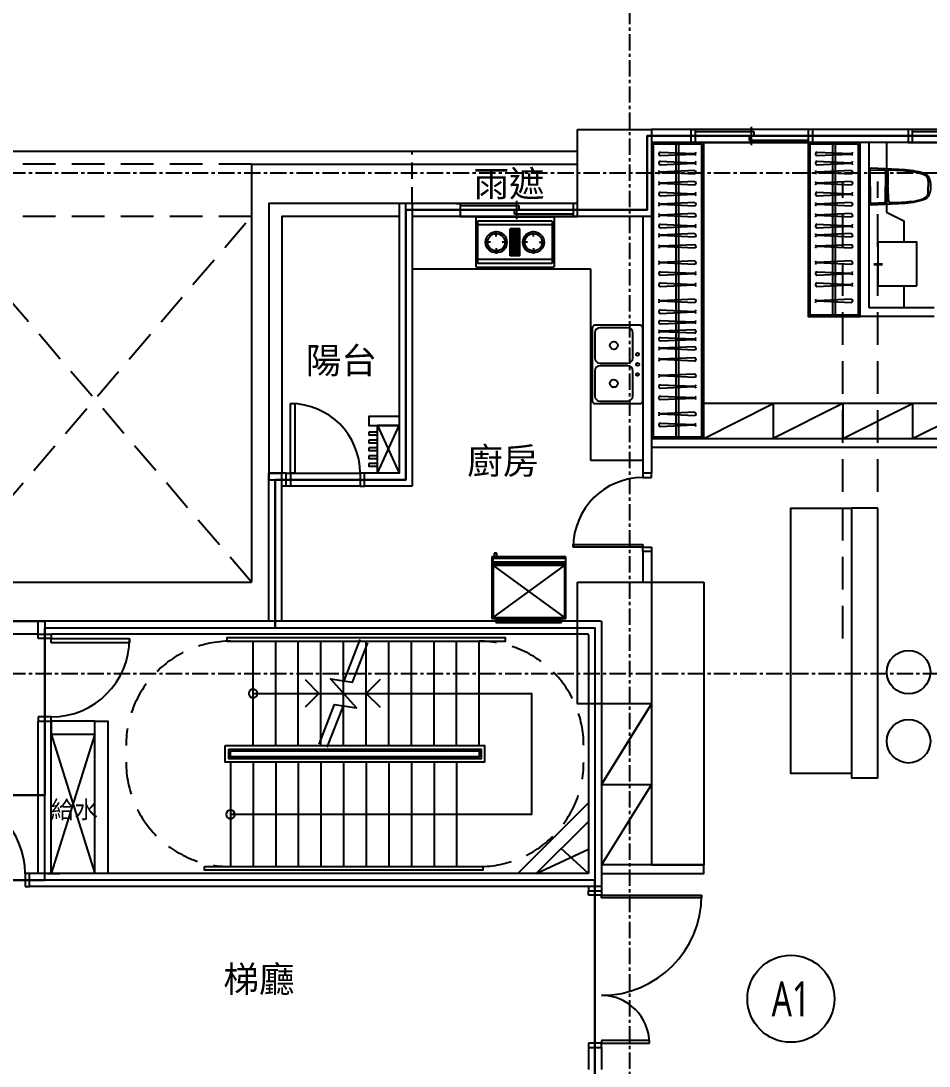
# Model space of a CAD drawing. Header units: millimetres. Extents: x -3377 to 119122, y -22007 to 15479.
# Drawn here: x 65377 to 66421, y 9618 to 10819 of the extents above; entities that cross this region are included whole.
import ezdxf
from ezdxf.enums import TextEntityAlignment as Align

# ---------------------------------------------------------------- set-up
doc = ezdxf.new("R2010")
doc.units = ezdxf.units.MM
doc.header["$LTSCALE"] = 150
doc.header["$MEASUREMENT"] = 0
for name, pattern in [('CENTER', [2, 1.25, -0.25, 0.25, -0.25]), ('HIDDEN', [0.375, 0.25, -0.125]), ('HIDDEN2', [0.1875, 0.125, -0.0625])]:
    doc.linetypes.add(name, pattern=pattern)
doc.layers.get('0').update_dxf_attribs({"plot": 0})
for name, color, linetype, plot in [('AREA', 3, 'Continuous', False), ('FUNITURE', 9, 'Continuous', False), ('S-ARCH', 252, 'Continuous', False)]:
    doc.layers.add(name, color=color, linetype=linetype, plot=plot)
for name, color, linetype in [('area2', 6, 'Continuous'), ('ASSLN', 8, 'Continuous'), ('COL', 1, 'Continuous'), ('FIN', 5, 'Continuous'), ('GRID', 5, 'CENTER'), ('OPEN', 4, 'Continuous'), ('OTHER', 4, 'Continuous'), ('S-RCBMB', 3, 'HIDDEN'), ('STAIR', 4, 'Continuous'), ('SYM', 3, 'Continuous'), ('TEXT', 2, 'Continuous'), ('TOIL', 6, 'Continuous'), ('WALL', 2, 'Continuous'), ('WALL2', 3, 'Continuous'), ('WALL3', 4, 'Continuous')]:
    doc.layers.add(name, color=color, linetype=linetype)
doc.styles.add('C1', font='', dxfattribs={"bigfont": 'japanese.shx'})
doc.styles.add('HH', font='')
doc.styles.get('C1').set_extended_font_data('微軟正黑體')
doc.styles.get('HH').set_extended_font_data('Microsoft JhengHei')

# ---------------------------------------------------------------- blocks, each defined once
blk = doc.blocks.new('A$C1FBE2881')
at = {"color": 252}
for p, q in [((670.5, 280, 0), (1405.5, 280, 0)), ((1030.5, 265, 0), (1405.5, 265, 0)), ((1030.5, 265, 0), (1030.5, -215, 0)), ((670.5, -215, 0), (1030.5, -215, 0)), ((800.5, -390, 0), (850.5, -550, 0)), ((850.5, -390, 0), (800.5, -550, 0)), ((1358, -550, 0), (1418, -522.1, 0)), ((1418, -550, 0), (1386.7, -521.3, 0))]:
    blk.add_line(p, q, dxfattribs=at)
at = {"color": 252, "linetype": 'HIDDEN2'}
blk.add_line((1215.5, 220, 1.1), (1215.5, 280, -0.4), dxfattribs=at)
at = {"color": 252, "linetype": 'HIDDEN'}
for p, q in [((1030.5, 265, 0), (670.5, 265, 0)), ((1030.5, 205, 0), (670.5, 205, 0)), ((1030.5, -215, 0), (670.5, 205, 0)), ((670.5, -215, 0), (1030.5, 205, 0)), ((670.5, -460, 0), (785.5, -460, 0))]:
    blk.add_line(p, q, dxfattribs=at)
at = {"color": 252, "elevation": 0}
blk.add_lwpolyline([(1175.5, -90), (1175.5, -35), (1200.5, -35), (1200.5, -90), (1175.5, -90), (1200.5, -35), (1175.5, -35), (1200.5, -90)], dxfattribs=at)
at = {"color": 252, "linetype": 'HIDDEN'}
for centre, start, end in [((1006.5, -403, 0), 90, 180), ((1292.5, -403, 0.5), 0, 90), ((1006.5, -422, 0.5), 180, 270), ((1292.5, -422, 1.1), 270, 0)]:
    blk.add_arc(centre, 120, start, end, dxfattribs=at)
at = {"layer": 'AREA', "color": 252, "elevation": 0}
blk.add_lwpolyline([(-212, -1047.5), (-212, 297.5), (328, 297.5), (328, 212.5), (663, 212.5), (663, -27.5), (663, -27.5), (663, -267.5), (663, -267.5), (663, -460), (663, -460), (793, -460), (793, -267.5), (1058, -267.5), (1058, -97.5), (1208, -97.5), (1208, 212.5), (1485.5, 212.5), (1485.5, 297.5), (2468, 297.5)], dxfattribs=at)
for points in [[(1208, 220), (1050.5, 220), (1050.5, -97.5), (1208, -97.5)], [(793, -267.5), (1425.5, -267.5), (1425.5, -557.5), (793, -557.5)], [(793, -460), (663, -460), (663, -557.5), (793, -557.5)], [(1425.5, -557.5), (793, -557.5), (663, -557.5), (663, -557.5), (438, -557.5), (438, -912.5), (438, -912.5), (663, -912.5), (663, -887.5), (663, -782.5), (933, -782.5), (1160.5, -782.5), (1425.5, -782.5), (1425.5, -782.5), (1425.5, -557.5)]]:
    blk.add_lwpolyline(points, close=True, dxfattribs=at)
at = {"layer": 'AREA', "color": 252}
blk.add_lwpolyline([(793, -460), (663, -460), (663, -260), (793, -260)], close=True, dxfattribs=at)
at = {"layer": 'area2', "color": 252, "elevation": 0}
blk.add_lwpolyline([(2468, 297.5), (1485.5, 297.5), (1485.5, 212.5), (1208, 212.5), (1208, -97.5), (1058, -97.5), (1058, -267.5), (1425.5, -267.5), (1425.5, -557.5), (1425.5, -557.5), (1425.5, -782.5), (1425.5, -782.5), (1425.5, -902.5), (1413, -902.5), (1413, -1127.5), (1158, -1127.5), (1158, -1127.5), (1158, -1292.5), (1158, -1292.5), (1185.5, -1292.5), (1363, -1292.5), (1363, -1600), (1363, -1632.5), (1913, -1632.5)], dxfattribs=at)
at = {"layer": 'ASSLN', "color": 252, "elevation": 0}
for points in [[(1165.5, -43), (1165.5, -46), (1175.5, -46), (1175.5, -43)], [(1165.5, -52), (1165.5, -55), (1175.5, -55), (1175.5, -52)], [(1165.5, -61), (1165.5, -64), (1175.5, -64), (1175.5, -61)], [(1165.5, -70), (1165.5, -73), (1175.5, -73), (1175.5, -70)], [(1165.5, -79), (1165.5, -82), (1175.5, -82), (1175.5, -79)]]:
    blk.add_lwpolyline(points, close=True, dxfattribs=at)
at = {"layer": 'COL', "color": 252, "elevation": 0}
for points in [[(1405.5, 305), (1490.5, 305), (1490.5, 205), (1405.5, 205)], [(1405.5, -215), (1490.5, -215), (1490.5, -355), (1405.5, -355)]]:
    blk.add_lwpolyline(points, close=True, dxfattribs=at)
at = {"layer": 'FIN', "color": 252}
for p, q in [((1378.1, 204.3, 0), (1288.8, 204.3, 0)), ((1288.4, 203.9, 0), (1288.4, 146.8, 0)), ((1290.6, 199.8, 0), (1290.6, 150.9, 0)), ((1376.2, 199.8, 0), (1290.6, 199.8, 0)), ((1376.2, 195.4, 0), (1290.6, 195.4, 0)), ((1376.2, 199.8, 0), (1376.2, 150.9, 0)), ((1378.4, 203.9, 0), (1378.4, 146.8, 0)), ((1312, 182, 0), (1312, 188.7, 0)), ((1339, 190.9, 0), (1327.9, 190.9, 0)), ((1327.9, 159.8, 0), (1327.9, 190.9, 0)), ((1337.9, 189.8, 0), (1329, 189.8, 0)), ((1329, 160.9, 0), (1329, 189.8, 0)), ((1337.9, 187.6, 0), (1329, 187.6, 0)), ((1337.9, 185.4, 0), (1329, 185.4, 0)), ((1337.9, 183.2, 0), (1329, 183.2, 0)), ((1337.9, 180.9, 0), (1329, 180.9, 0)), ((1337.9, 160.9, 0), (1337.9, 189.8, 0)), ((1339, 159.8, 0), (1339, 190.9, 0)), ((1354.8, 182, 0), (1354.8, 188.7, 0)), ((1305.4, 175.4, 0), (1298.7, 175.4, 0)), ((1312, 168.7, 0), (1312, 162, 0)), ((1325.4, 175.4, 0), (1318.7, 175.4, 0)), ((1337.9, 178.7, 0), (1329, 178.7, 0)), ((1337.9, 176.5, 0), (1329, 176.5, 0)), ((1337.9, 174.3, 0), (1329, 174.3, 0)), ((1337.9, 172, 0), (1329, 172, 0)), ((1337.9, 169.8, 0), (1329, 169.8, 0)), ((1348.1, 175.4, 0), (1341.5, 175.4, 0)), ((1354.8, 168.7, 0), (1354.8, 162, 0)), ((1361.5, 175.4, 0), (1368.1, 175.4, 0)), ((1339, 159.8, 0), (1327.9, 159.8, 0)), ((1337.9, 167.6, 0), (1329, 167.6, 0)), ((1337.9, 165.4, 0), (1329, 165.4, 0)), ((1337.9, 163.2, 0), (1329, 163.2, 0)), ((1337.9, 160.9, 0), (1329, 160.9, 0)), ((1215.5, 145, 0), (1420.5, 145, 0)), ((1378.1, 146.5, 0), (1288.8, 146.5, 0)), ((1376.2, 155.4, 0), (1290.6, 155.4, 0)), ((1376.2, 150.9, 0), (1290.6, 150.9, 0)), ((1420.5, 145, 0), (1420.5, -75, 0)), ((1422.4, 77.1, 0), (1422.4, -7.1, 0)), ((1477.6, 80, 0), (1425.3, 80, 0)), ((1463.1, 77.1, 0), (1431.2, 77.1, 0)), ((1480.5, -7.1, 0), (1480.5, 77.1, 0)), ((1425.3, 71.3, 0), (1425.3, 42.3, 0)), ((1468.9, 42.3, 0), (1468.9, 71.3, 0)), ((1431.2, 36.5, 0), (1463.1, 36.5, 0)), ((1425.3, 27.7, 0), (1425.3, -1.3, 0)), ((1463.1, 33.5, 0), (1431.2, 33.5, 0)), ((1468.9, -1.3, 0), (1468.9, 27.7, 0)), ((1425.3, -10, 0), (1477.6, -10, 0)), ((1431.2, -7.1, 0), (1463.1, -7.1, 0)), ((1420.5, -75, 0), (1480.5, -75, 0))]:
    blk.add_line(p, q, dxfattribs=at)
for centre, radius in [((1312, 175.4, 0), 12.2), ((1312, 175.4, 0), 10), ((1354.8, 175.4, 0), 12.2), ((1354.8, 175.4, 0), 10), ((1447.1, 56.8, 0), 4.48), ((1474.5, 46.6, 0), 1.65), ((1474.5, 35, 0), 1.75), ((1474.5, 23.4, 0), 1.65), ((1447.1, 13.2, 0), 4.48)]:
    blk.add_circle(centre, radius, dxfattribs=at)
for centre, radius, start, end in [((1288.8, 203.9, 0), 0.333, 90, 180), ((1378.1, 203.9, 0), 0.333, 0, 90), ((1425.3, 77.1, 0), 2.9, 90, 180), ((1431.2, 71.3, 0), 5.81, 90, 180), ((1463.1, 71.3, 0), 5.81, 0, 90), ((1477.6, 77.1, 0), 2.9, 0, 90), ((1431.2, 42.3, 0), 5.81, 180, 270), ((1463.1, 42.3, 0), 5.81, 270, 0), ((1431.2, 27.7, 0), 5.81, 90, 180), ((1463.1, 27.7, 0), 5.81, 0, 90), ((1425.3, -7.1, 0), 2.9, 180, 270), ((1431.2, -1.3, 0), 5.81, 180, 270), ((1463.1, -1.3, 0), 5.81, 270, 0), ((1477.6, -7.1, 0), 2.9, 270, 0)]:
    blk.add_arc(centre, radius, start, end, dxfattribs=at)
at = {"layer": 'FUNITURE', "color": 252}
for p, q in [((1500.2, 278.9, 0), (1539.7, 277.2, 0)), ((1500.2, 274.9, 0), (1539.7, 276.7, 0)), ((1518.8, -48, 0), (1518.8, 288, 0)), ((1521.8, -48, 0), (1521.8, 288, 0)), ((1680.2, 278.9, 0), (1719.7, 277.2, 0)), ((1680.2, 274.9, 0), (1719.7, 276.7, 0)), ((1698.8, 92, 0), (1698.8, 288, 0)), ((1701.8, 92, 0), (1701.8, 288, 0)), ((1500.2, 268.5, 0), (1539.7, 266.7, 0)), ((1500.2, 264.5, 0), (1539.7, 266.2, 0)), ((1680.2, 268.5, 0), (1719.7, 266.7, 0)), ((1680.2, 264.5, 0), (1719.7, 266.2, 0)), ((1540.3, 257.8, 0), (1500.9, 256.1, 0)), ((1540.3, 253.8, 0), (1500.9, 255.6, 0)), ((1720.3, 257.8, 0), (1680.9, 256.1, 0)), ((1720.3, 253.8, 0), (1680.9, 255.6, 0)), ((1540.3, 245.1, 0), (1500.9, 243.4, 0)), ((1540.3, 241.1, 0), (1500.9, 242.9, 0)), ((1720.3, 245.1, 0), (1680.9, 243.4, 0)), ((1720.3, 241.1, 0), (1680.9, 242.9, 0)), ((1500.2, 232.8, 0), (1539.7, 231, 0)), ((1500.2, 228.8, 0), (1539.7, 230.5, 0)), ((1680.2, 232.8, 0), (1719.7, 231, 0)), ((1680.2, 228.8, 0), (1719.7, 230.5, 0)), ((1540.3, 221, 0), (1500.9, 219.2, 0)), ((1540.3, 217, 0), (1500.9, 218.7, 0)), ((1720.3, 221, 0), (1680.9, 219.2, 0)), ((1720.3, 217, 0), (1680.9, 218.7, 0)), ((1540.3, 208.3, 0), (1500.9, 206.5, 0)), ((1540.3, 204.3, 0), (1500.9, 206, 0)), ((1720.3, 208.3, 0), (1680.9, 206.5, 0)), ((1720.3, 204.3, 0), (1680.9, 206, 0)), ((1500.2, 196, 0), (1539.7, 194.2, 0)), ((1500.2, 192, 0), (1539.7, 193.7, 0)), ((1680.2, 196, 0), (1719.7, 194.2, 0)), ((1680.2, 192, 0), (1719.7, 193.7, 0)), ((1540.3, 185.3, 0), (1500.9, 183.6, 0)), ((1540.3, 181.3, 0), (1500.9, 183.1, 0)), ((1720.3, 185.3, 0), (1680.9, 183.6, 0)), ((1720.3, 181.3, 0), (1680.9, 183.1, 0)), ((1540.3, 172.6, 0), (1500.9, 170.9, 0)), ((1540.3, 168.6, 0), (1500.9, 170.4, 0)), ((1720.3, 172.6, 0), (1680.9, 170.9, 0)), ((1720.3, 168.6, 0), (1680.9, 170.4, 0)), ((1540.3, 153.9, 0), (1500.9, 152.2, 0)), ((1540.3, 149.9, 0), (1500.9, 151.7, 0)), ((1720.3, 153.9, 0), (1680.9, 152.2, 0)), ((1720.3, 149.9, 0), (1680.9, 151.7, 0)), ((1500.2, 141.6, 0), (1539.7, 139.9, 0)), ((1500.2, 137.6, 0), (1539.7, 139.4, 0)), ((1680.2, 141.6, 0), (1719.7, 139.9, 0)), ((1680.2, 137.6, 0), (1719.7, 139.4, 0)), ((1500.2, 128.6, 0), (1539.7, 126.8, 0)), ((1500.2, 124.6, 0), (1539.7, 126.3, 0)), ((1680.2, 128.6, 0), (1719.7, 126.8, 0)), ((1680.2, 124.6, 0), (1719.7, 126.3, 0)), ((1540.3, 109.9, 0), (1500.9, 108.2, 0)), ((1720.3, 109.9, 0), (1680.9, 108.2, 0)), ((1500.2, 97.6, 0), (1539.7, 95.9, 0)), ((1540.3, 105.9, 0), (1500.9, 107.7, 0)), ((1720.3, 105.9, 0), (1680.9, 107.7, 0)), ((1500.2, 93.6, 0), (1539.7, 95.4, 0)), ((1500.2, 85.5, 0), (1539.7, 83.8, 0)), ((1500.2, 81.5, 0), (1539.7, 83.3, 0)), ((1540.3, 74.9, 0), (1500.9, 73.1, 0)), ((1540.3, 70.9, 0), (1500.9, 72.6, 0)), ((1500.2, 66.1, 0), (1539.7, 64.3, 0)), ((1500.2, 62.1, 0), (1539.7, 63.8, 0)), ((1540.3, 55.4, 0), (1500.9, 53.7, 0)), ((1540.3, 51.4, 0), (1500.9, 53.2, 0)), ((1540.3, 42.7, 0), (1500.9, 41, 0)), ((1540.3, 38.7, 0), (1500.9, 40.5, 0)), ((1540.3, 24, 0), (1500.9, 22.3, 0)), ((1540.3, 20, 0), (1500.9, 21.8, 0)), ((1500.2, 11.7, 0), (1539.7, 10, 0)), ((1500.2, 7.7, 0), (1539.7, 9.5, 0)), ((1500.2, -1.3, 0), (1539.7, -3.1, 0)), ((1500.2, -5.3, 0), (1539.7, -3.6, 0)), ((1550.5, -50, 0), (1630.5, -10, 0)), ((1630.5, -10, 0), (1630.5, -50, 0)), ((1710.5, -10, 0), (1630.5, -50, 0)), ((1710.5, -10, 0), (1710.5, -50, 0)), ((1710.5, -50, 0), (1790.5, -10, 0)), ((1790.5, -10, 0), (1790.5, -50, 0)), ((1790.5, -50, 0), (1870.5, -10, 0)), ((1540.3, -20, 0), (1500.9, -21.7, 0)), ((1540.3, -24, 0), (1500.9, -22.2, 0)), ((1500.2, -32.3, 0), (1539.7, -34, 0)), ((1500.2, -36.3, 0), (1539.7, -34.5, 0))]:
    blk.add_line(p, q, dxfattribs=at)
at = {"layer": 'FUNITURE', "color": 252, "linetype": 'ByBlock', "ltscale": 5}
for p, q in [((1391.9, -186, 0), (1306.9, -186, 0)), ((1306.9, -186, 0), (1306.9, -256.8, 0)), ((1391, -188.1, 0), (1307.9, -188.1, 0)), ((1307.9, -188.1, 0), (1307.9, -191.8, 0)), ((1307.9, -191.8, 0), (1391, -191.8, 0)), ((1309.8, -181.7, 0), (1312.7, -181.7, 0)), ((1309.8, -181.7, 0), (1312.7, -181.7, 0)), ((1312.7, -181.7, 0), (1309.8, -181.7, 0)), ((1309.8, -181.7, 0), (1309.8, -186, 0)), ((1312.7, -186, 0), (1312.7, -181.7, 0)), ((1391.9, -256.8, 0), (1391.9, -186, 0)), ((1306.9, -192.8, 0), (1391.9, -192.8, 0)), ((1306.9, -195.2, 0), (1391.9, -195.2, 0)), ((1307.9, -195.2, 0), (1307.9, -192.9, 0)), ((1307.9, -194, 0), (1391, -194, 0)), ((1308.3, -196.1, 0), (1390.5, -255.8, 0)), ((1308.3, -255.8, 0), (1390.5, -196.1, 0)), ((1390.5, -196.1, 0), (1308.3, -196.1, 0)), ((1308.3, -196.1, 0), (1308.3, -255.8, 0)), ((1390.5, -196.1, 0), (1390.5, -255.8, 0)), ((1306.9, -256.8, 0), (1391.9, -256.8, 0)), ((1308.3, -255.8, 0), (1390.5, -255.8, 0)), ((1311.6, -256.8, 0), (1311.6, -261.6, 0)), ((1311.6, -258.4, 0), (1387.2, -258.4, 0)), ((1311.6, -260, 0), (1387.2, -260, 0)), ((1311.6, -261.5, 0), (1387.2, -261.5, 0)), ((1387.2, -261.5, 0), (1387.2, -256.8, 0))]:
    blk.add_line(p, q, dxfattribs=at)
at = {"layer": 'FUNITURE', "color": 252, "ltscale": 5}
for p, q in [((1490.5, -215, 0), (1550.5, -215, 0)), ((1550.5, -215, 0), (1550.5, -540, 0)), ((1433, -447.5, 0), (1490.5, -447.5, 0)), ((1490.5, -447.5, 0), (1433, -540, 0)), ((1490.5, -540, 0), (1550.5, -540, 0))]:
    blk.add_line(p, q, dxfattribs=at)
at = {"layer": 'FUNITURE', "color": 252, "elevation": 0}
for points in [[(1550.5, 290), (1490.5, 290), (1490.5, -50), (1550.5, -50)], [(1730.5, 290), (1670.5, 290), (1670.5, 90), (1730.5, 90)]]:
    blk.add_lwpolyline(points, close=True, dxfattribs=at)
for points in [[(1548.5, 288), (1492.5, 288), (1492.5, -48), (1548.5, -48), (1548.5, 288)], [(1728.5, 288), (1672.5, 288), (1672.5, 92), (1728.5, 92), (1728.5, 288)], [(1870.5, -50), (1870.5, -10), (1550.5, -10)]]:
    blk.add_lwpolyline(points, dxfattribs=at)
at = {"layer": 'FUNITURE', "color": 252, "ltscale": 5, "elevation": 0}
for points in [[(1720.5, -435), (1650.5, -435), (1650.5, -130), (1720.5, -130)], [(1750.5, -130), (1720.5, -130), (1720.5, -440), (1750.5, -440)], [(1550.5, -540), (1433, -540), (1433, -550), (1550.5, -550)]]:
    blk.add_lwpolyline(points, close=True, dxfattribs=at)
for points in [[(1490.5, -355), (1433, -447.5), (1490.5, -355)], [(1490.5, -355), (1490.5, -540)]]:
    blk.add_lwpolyline(points, dxfattribs=at)
at = {"layer": 'FUNITURE', "color": 252, "ltscale": 5}
for centre in [(1786, -318.5, 0), (1786, -398, 0)]:
    blk.add_circle(centre, 25, dxfattribs=at)
at = {"layer": 'FUNITURE', "color": 252}
for centre, radius, start, end in [((1500.8, 276.9, 0), 2, 90, 270), ((1539.9, 279, 0), 1.86, 261.8618, 357.2247), ((1539.9, 274.8, 0), 1.86, 2.7753, 98.1382), ((1680.8, 276.9, 0), 2, 90, 270), ((1719.9, 279, 0), 1.86, 261.8618, 357.2247), ((1719.9, 274.8, 0), 1.86, 2.7753, 98.1382), ((1500.8, 266.5, 0), 2, 90, 270), ((1539.9, 268.6, 0), 1.86, 261.8618, 357.2247), ((1539.9, 264.4, 0), 1.86, 2.7753, 98.1382), ((1680.8, 266.5, 0), 2, 90, 270), ((1719.9, 268.6, 0), 1.86, 261.8618, 357.2247), ((1719.9, 264.4, 0), 1.86, 2.7753, 98.1382), ((1500.6, 257.9, 0), 1.86, 182.7753, 278.1382), ((1500.6, 253.7, 0), 1.86, 81.8618, 177.2247), ((1539.8, 255.8, 0), 2, 270, 90), ((1680.6, 257.9, 0), 1.86, 182.7753, 278.1382), ((1680.6, 253.7, 0), 1.86, 81.8618, 177.2247), ((1719.8, 255.8, 0), 2, 270, 90), ((1500.6, 245.2, 0), 1.86, 182.7753, 278.1382), ((1500.6, 241, 0), 1.86, 81.8618, 177.2247), ((1539.8, 243.1, 0), 2, 270, 90), ((1680.6, 245.2, 0), 1.86, 182.7753, 278.1382), ((1680.6, 241, 0), 1.86, 81.8618, 177.2247), ((1719.8, 243.1, 0), 2, 270, 90), ((1500.8, 230.8, 0), 2, 90, 270), ((1539.9, 232.9, 0), 1.86, 261.8618, 357.2247), ((1539.9, 228.7, 0), 1.86, 2.7753, 98.1382), ((1680.8, 230.8, 0), 2, 90, 270), ((1719.9, 232.9, 0), 1.86, 261.8618, 357.2247), ((1719.9, 228.7, 0), 1.86, 2.7753, 98.1382), ((1500.6, 221.1, 0), 1.86, 182.7753, 278.1382), ((1500.6, 216.9, 0), 1.86, 81.8618, 177.2247), ((1539.8, 219, 0), 2, 270, 90), ((1680.6, 221.1, 0), 1.86, 182.7753, 278.1382), ((1680.6, 216.9, 0), 1.86, 81.8618, 177.2247), ((1719.8, 219, 0), 2, 270, 90), ((1500.6, 208.4, 0), 1.86, 182.7753, 278.1382), ((1500.6, 204.2, 0), 1.86, 81.8618, 177.2247), ((1539.8, 206.3, 0), 2, 270, 90), ((1680.6, 208.4, 0), 1.86, 182.7753, 278.1382), ((1680.6, 204.2, 0), 1.86, 81.8618, 177.2247), ((1719.8, 206.3, 0), 2, 270, 90), ((1500.8, 194, 0), 2, 90, 270), ((1539.9, 196.1, 0), 1.86, 261.8618, 357.2247), ((1539.9, 191.9, 0), 1.86, 2.7753, 98.1382), ((1680.8, 194, 0), 2, 90, 270), ((1719.9, 196.1, 0), 1.86, 261.8618, 357.2247), ((1719.9, 191.9, 0), 1.86, 2.7753, 98.1382), ((1500.6, 185.4, 0), 1.86, 182.7753, 278.1382), ((1500.6, 181.2, 0), 1.86, 81.8618, 177.2247), ((1539.8, 183.3, 0), 2, 270, 90), ((1680.6, 185.4, 0), 1.86, 182.7753, 278.1382), ((1680.6, 181.2, 0), 1.86, 81.8618, 177.2247), ((1719.8, 183.3, 0), 2, 270, 90), ((1500.6, 172.7, 0), 1.86, 182.7753, 278.1382), ((1500.6, 168.5, 0), 1.86, 81.8618, 177.2247), ((1539.8, 170.6, 0), 2, 270, 90), ((1680.6, 172.7, 0), 1.86, 182.7753, 278.1382), ((1680.6, 168.5, 0), 1.86, 81.8618, 177.2247), ((1719.8, 170.6, 0), 2, 270, 90), ((1500.6, 154, 0), 1.86, 182.7753, 278.1382), ((1500.6, 149.8, 0), 1.86, 81.8618, 177.2247), ((1539.8, 151.9, 0), 2, 270, 90), ((1680.6, 154, 0), 1.86, 182.7753, 278.1382), ((1680.6, 149.8, 0), 1.86, 81.8618, 177.2247), ((1719.8, 151.9, 0), 2, 270, 90), ((1500.8, 139.6, 0), 2, 90, 270), ((1539.9, 141.7, 0), 1.86, 261.8618, 357.2247), ((1539.9, 137.5, 0), 1.86, 2.7753, 98.1382), ((1680.8, 139.6, 0), 2, 90, 270), ((1719.9, 141.7, 0), 1.86, 261.8618, 357.2247), ((1719.9, 137.5, 0), 1.86, 2.7753, 98.1382), ((1500.8, 126.6, 0), 2, 90, 270), ((1539.9, 128.7, 0), 1.86, 261.8618, 357.2247), ((1539.9, 124.5, 0), 1.86, 2.7753, 98.1382), ((1680.8, 126.6, 0), 2, 90, 270), ((1719.9, 128.7, 0), 1.86, 261.8618, 357.2247), ((1719.9, 124.5, 0), 1.86, 2.7753, 98.1382), ((1500.6, 110, 0), 1.86, 182.7753, 278.1382), ((1539.8, 107.9, 0), 2, 270, 90), ((1680.6, 110, 0), 1.86, 182.7753, 278.1382), ((1719.8, 107.9, 0), 2, 270, 90), ((1500.6, 105.8, 0), 1.86, 81.8618, 177.2247), ((1500.8, 95.6, 0), 2, 90, 270), ((1539.9, 97.7, 0), 1.86, 261.8618, 357.2247), ((1680.6, 105.8, 0), 1.86, 81.8618, 177.2247), ((1500.8, 83.5, 0), 2, 90, 270), ((1539.9, 93.5, 0), 1.86, 2.7753, 98.1382), ((1539.9, 85.6, 0), 1.86, 261.8618, 357.2247), ((1500.6, 75, 0), 1.86, 182.7753, 278.1382), ((1500.6, 70.8, 0), 1.86, 81.8618, 177.2247), ((1539.9, 81.4, 0), 1.86, 2.7753, 98.1382), ((1539.8, 72.9, 0), 2, 270, 90), ((1500.8, 64.1, 0), 2, 90, 270), ((1539.9, 66.2, 0), 1.86, 261.8618, 357.2247), ((1539.9, 62, 0), 1.86, 2.7753, 98.1382), ((1500.6, 55.5, 0), 1.86, 182.7753, 278.1382), ((1500.6, 51.3, 0), 1.86, 81.8618, 177.2247), ((1539.8, 53.4, 0), 2, 270, 90), ((1500.6, 42.8, 0), 1.86, 182.7753, 278.1382), ((1500.6, 38.6, 0), 1.86, 81.8618, 177.2247), ((1539.8, 40.7, 0), 2, 270, 90), ((1500.6, 24.1, 0), 1.86, 182.7753, 278.1382), ((1539.8, 22, 0), 2, 270, 90), ((1500.6, 19.9, 0), 1.86, 81.8618, 177.2247), ((1500.8, 9.7, 0), 2, 90, 270), ((1539.9, 11.8, 0), 1.86, 261.8618, 357.2247), ((1539.9, 7.6, 0), 1.86, 2.7753, 98.1382), ((1500.8, -3.3, 0), 2, 90, 270), ((1539.9, -1.2, 0), 1.86, 261.8618, 357.2247), ((1539.9, -5.4, 0), 1.86, 2.7753, 98.1382), ((1500.6, -19.9, 0), 1.86, 182.7753, 278.1382), ((1500.6, -24.1, 0), 1.86, 81.8618, 177.2247), ((1539.8, -22, 0), 2, 270, 90), ((1500.8, -34.3, 0), 2, 90, 270), ((1539.9, -32.2, 0), 1.86, 261.8618, 357.2247), ((1539.9, -36.4, 0), 1.86, 2.7753, 98.1382)]:
    blk.add_arc(centre, radius, start, end, dxfattribs=at)
at = {"layer": 'GRID', "color": 252, "ltscale": 0.1}
for p, q in [((1465.5, -1734.2, 0), (1465.5, 906, 0)), ((-807.7, 255, 0), (2984, 255, 0)), ((-807.7, -320, 0), (2984, -320, 0))]:
    blk.add_line(p, q, dxfattribs=at)
at = {"layer": 'OPEN', "color": 252, "linetype": 'Continuous'}
for p, q in [((1535.5, 305, 0), (1540.5, 305, 0)), ((1540.5, 305, 0), (1540.5, 290, 0)), ((1670.5, 305, 0), (1540.5, 305, 0)), ((1540.5, 302.5, 0), (1608, 302.5, 0)), ((1605.5, 287, 0), (1605.5, 308, 0)), ((1608, 302.5, 0), (1608, 297.5, 0)), ((1675.5, 305, 0), (1670.5, 305, 0)), ((1670.5, 305, 0), (1670.5, 290, 0)), ((1790.5, 305, 0), (1785.5, 305, 0)), ((1790.5, 290, 0), (1790.5, 305, 0)), ((1860.5, 305, 0), (1790.5, 305, 0)), ((1790.5, 302.5, 0), (1828, 302.5, 0)), ((1540.5, 290, 0), (1535.5, 290, 0)), ((1670.5, 297.5, 0), (1540.5, 297.5, 0)), ((1540.5, 290, 0), (1670.5, 290, 0)), ((1603, 292.5, 0), (1603, 297.5, 0)), ((1670.5, 292.5, 0), (1603, 292.5, 0)), ((1670.5, 290, 0), (1675.5, 290, 0)), ((1785.5, 290, 0), (1790.5, 290, 0)), ((1790.5, 297.5, 0), (1860.5, 297.5, 0)), ((1790.5, 290, 0), (1860.5, 290, 0)), ((1265.5, 220, 0), (1270.5, 220, 0)), ((1270.5, 220, 0), (1270.5, 205, 0)), ((1400.5, 220, 0), (1270.5, 220, 0)), ((1270.5, 217.5, 0), (1338, 217.5, 0)), ((1335.5, 202, 0), (1335.5, 223, 0)), ((1338, 217.5, 0), (1338, 212.5, 0)), ((1405.5, 220, 0), (1400.5, 220, 0)), ((1400.5, 220, 0), (1400.5, 205, 0)), ((1270.5, 205, 0), (1265.5, 205, 0)), ((1400.5, 212.5, 0), (1270.5, 212.5, 0)), ((1270.5, 205, 0), (1400.5, 205, 0)), ((1333, 207.5, 0), (1333, 212.5, 0)), ((1400.5, 207.5, 0), (1333, 207.5, 0)), ((1400.5, 205, 0), (1405.5, 205, 0)), ((1075.5, -90, 0), (1075.5, -10, 0)), ((1075.5, -10, 0), (1080.5, -10, 0)), ((1080.5, -10, 0), (1080.5, -90, 0)), ((1070.5, -90, 0), (1075.5, -90, 0)), ((1075.5, -90, 0), (1075.5, -105, 0)), ((1075.5, -90, 0), (1155.5, -90, 0)), ((1080.5, -90, 0), (1075.5, -90, 0)), ((1160.5, -90, 0), (1155.5, -90, 0)), ((1155.5, -90, 0), (1155.5, -105, 0)), ((1480.5, -90, 0), (1480.5, -95, 0)), ((1480.5, -95, 0), (1490.5, -95, 0)), ((1490.5, -95, 0), (1490.5, -90, 0)), ((1075.5, -105, 0), (1070.5, -105, 0)), ((1155.5, -105, 0), (1075.5, -105, 0)), ((1155.5, -105, 0), (1160.5, -105, 0)), ((1400.5, -175, 0), (1400.5, -172, 0)), ((1400.5, -172, 0), (1480.5, -172, 0)), ((1480.5, -175, 0), (1400.5, -175, 0)), ((1480.5, -172, 0), (1480.5, -175, 0)), ((1480.5, -180, 0), (1480.5, -175, 0)), ((1480.5, -175, 0), (1490.5, -175, 0)), ((1490.5, -175, 0), (1490.5, -180, 0)), ((785.5, -280, 0), (785.5, -275, 0)), ((800.5, -275, 0), (800.5, -280, 0)), ((800.5, -280, 0), (785.5, -280, 0)), ((800.5, -280, 0), (890.5, -280, 0)), ((800.5, -285, 0), (800.5, -280, 0)), ((890.5, -285, 0), (800.5, -285, 0)), ((890.5, -280, 0), (890.5, -285, 0)), ((800.5, -370, 0), (785.5, -370, 0)), ((785.5, -370, 0), (785.5, -375, 0)), ((800.5, -375, 0), (800.5, -370, 0)), ((775.5, -550, 0), (770.5, -550, 0)), ((770.5, -550, 0), (770.5, -565, 0)), ((770.5, -565, 0), (775.5, -565, 0)), ((1418, -575, 0), (1418, -570, 0)), ((1433, -575, 0), (1418, -575, 0)), ((1433, -570, 0), (1433, -575, 0)), ((1433, -575, 0), (1548, -575, 0)), ((1433, -578, 0), (1433, -575, 0)), ((1548, -575, 0), (1548, -578, 0)), ((1548, -578, 0), (1433, -578, 0)), ((1488, -742, 0), (1433, -742, 0)), ((1433, -742, 0), (1433, -745, 0)), ((1488, -745, 0), (1488, -742, 0)), ((1433, -745, 0), (1418, -745, 0)), ((1418, -745, 0), (1418, -750, 0)), ((1433, -750, 0), (1433, -745, 0)), ((1433, -745, 0), (1488, -745, 0))]:
    blk.add_line(p, q, dxfattribs=at)
for centre, radius, start, end in [((1075.5, -90, 0), 80, 0, 90), ((1480.5, -175, 0), 80, 90, 180), ((800.5, -280, 0), 90, 270, 0), ((680.5, -550, 0), 90, 0, 90), ((1433, -575, 0), 115, 270, 0), ((1433, -745, 0), 55, 0, 90)]:
    blk.add_arc(centre, radius, start, end, dxfattribs=at)
at = {"layer": 'OTHER', "color": 252}
for p, q in [((1155.2, -281.2, 0), (1136.7, -328.7, 0)), ((1117.8, -404.8, 0), (1136.3, -357.3, 0))]:
    blk.add_line(p, q, dxfattribs=at)
blk.add_lwpolyline([(1108.5, -401.2), (1126.2, -355.8), (1151.5, -359.6), (1121.5, -326.4), (1146.8, -330.2), (1164.5, -284.8)], dxfattribs=at)
at = {"layer": 'STAIR', "color": 252}
for p, q in [((1032.5, -403, -0.5), (1032.5, -283, -0.5)), ((1058.5, -403, 0), (1058.5, -283, 0)), ((1084.5, -403, 0), (1084.5, -283, 0)), ((1110.5, -403, 0), (1110.5, -283, 0)), ((1136.5, -403, 0), (1136.5, -283, 0)), ((1162.5, -403, 0), (1162.5, -283, 0)), ((1188.5, -403, 0), (1188.5, -283, 0)), ((1214.5, -403, 0), (1214.5, -283, 0)), ((1240.5, -403, 0), (1240.5, -283, 0)), ((1266.5, -403, 0), (1266.5, -283, 0)), ((1292.5, -403, 0), (1292.5, -283, 0)), ((1006.5, -422, 0), (1006.5, -542, 0)), ((1032.5, -422, 0.5), (1032.5, -542, 0.5)), ((1058.5, -422, 0.5), (1058.5, -542, 0.5)), ((1084.5, -422, 0.5), (1084.5, -542, 0.5)), ((1110.5, -422, 0.5), (1110.5, -542, 0.5)), ((1136.5, -422, 0.5), (1136.5, -542, 0.5)), ((1162.5, -422, 0.5), (1162.5, -542, 0.5)), ((1188.5, -422, 0.5), (1188.5, -542, 0.5)), ((1214.5, -422, 0.5), (1214.5, -542, 0.5)), ((1240.5, -422, 0.5), (1240.5, -542, 0.5)), ((1266.5, -422, 0.5), (1266.5, -542, 0.5))]:
    blk.add_line(p, q, dxfattribs=at)
for points, elevation in [([(1002.5, -283), (1322.5, -283), (1322.5, -279), (1002.5, -279)], -0.5), ([(1004.5, -407), (1294.5, -407), (1294.5, -418), (1004.5, -418)], 0), ([(1006.5, -409), (1292.5, -409), (1292.5, -416), (1006.5, -416)], 0), ([(976.5, -542), (1296.5, -542), (1296.5, -546), (976.5, -546)], 0.5)]:
    blk.add_lwpolyline(points, close=True, dxfattribs=dict(at, elevation=elevation))
at = {"layer": 'STAIR', "color": 252, "elevation": 0}
for points in [[(1092.2, -327.1), (1108.1, -343), (1092.2, -358.9)], [(1178.4, -327.1), (1162.5, -343), (1178.4, -358.9)], [(1032.5, -343), (1032.5, -343), (1352.5, -343), (1352.5, -482), (1006.5, -482)], [(1000.5, -403), (1298.5, -403), (1298.5, -422), (1000.5, -422), (1000.5, -403), (1000.5, -403)]]:
    blk.add_lwpolyline(points, dxfattribs=at)
at = {"layer": 'SYM', "color": 252}
blk.add_circle((1650.7, -693.9, 0), 50, dxfattribs=at)
at = {"layer": 'TEXT', "color": 252, "extrusion": (0, 0, -1)}
for centre in [(1032.5, -343, 0), (1006.5, -482, 0)]:
    blk.add_ellipse(centre, major_axis=(-3.54, 3.54), ratio=1, start_param=0.785398, end_param=7.068583, dxfattribs=at)
at = {"layer": 'TOIL', "color": 252}
for p, q in [((1760.5, 290, 0), (1760.5, 210, 0)), ((1808.5, 245.7, 0), (1808.5, 239.5, 0)), ((1808.5, 233.3, 0), (1808.5, 239.5, 0)), ((1760.5, 210, 0), (1780.5, 200, 0)), ((1780.5, 200, 0), (1780.5, 175.5, 0)), ((1780.5, 125.5, 0), (1780.5, 100, 0))]:
    blk.add_line(p, q, dxfattribs=at)
at = {"layer": 'TOIL', "color": 252, "elevation": 0}
blk.add_lwpolyline([(1811.1, 237.5, -0.194459), (1806.2, 225.2, -0.07596), (1782.2, 220.1), (1743, 218), (1740.5, 220.2), (1740.5, 259.8), (1743, 261), (1782, 258.9, -0.07596), (1806.2, 253.8, -0.194459), (1811.1, 241.6)], format="xyb", close=True, dxfattribs=at)
for points in [[(1741.8, 239.5), (1741.8, 257.9, -0.332674), (1742.4, 258.7), (1758.5, 258.1, -0.271876), (1759.2, 257.6, -0.013613), (1759.6, 239.5, -43.172872)], [(1741.8, 239.5), (1741.8, 221.1, 0.332674), (1742.4, 220.3), (1758.5, 220.9, 0.271876), (1759.2, 221.4, 0.013613), (1759.6, 239.5, 43.172872)]]:
    blk.add_lwpolyline(points, format="xyb", dxfattribs=at)
blk.add_lwpolyline([(1795.5, 125.5), (1795.5, 175.5), (1750.5, 175.5), (1750.5, 125.5)], close=True, dxfattribs=at)
at = {"layer": 'TOIL', "color": 252, "const_width": 3, "elevation": 0}
blk.add_lwpolyline([(1756, 150), (1745.9, 150)], dxfattribs=at)
at = {"layer": 'TOIL', "color": 252}
for centre, radius, start, end in [((1177.6, 263, 0), 585.1, 357.7018, 359.5191), ((1766, 94.9, 0), 163.2, 83.1505, 91.169), ((1778.2, 177.7, 0), 79.5, 71.2752, 84.7588), ((1801.6, 246.4, 0), 6.93, 353.869, 72.5206), ((1883.7, 236.6, 0), 121.5, 178.6098, 187.2474), ((1801.9, 232.5, 0), 6.62, 292.881, 6.9927), ((1768.5, 394.2, 0), 173.1, 268.2114, 275.8192), ((1786.3, 262.4, 0), 40.3, 269.7388, 296.8929)]:
    blk.add_arc(centre, radius, start, end, dxfattribs=at)
at = {"layer": 'WALL', "color": 252}
for p, q in [((2460.5, 305, 0), (1490.5, 305, 0)), ((1535.5, 305, 0), (1535.5, 290, 0)), ((1675.5, 305, 0), (1675.5, 290, 0)), ((1785.5, 305, 0), (1785.5, 290, 0)), ((2460.5, 290, 0), (1490.5, 290, 0)), ((1405.5, 220, 0), (1200.5, 220, 0)), ((1200.5, 220, 0), (1200.5, -90, 0)), ((1215.5, 220, 0), (1215.5, 205, 0)), ((1405.5, 205, 0), (1405.5, 220, 0)), ((1405.5, 205, 0), (1215.5, 205, 0)), ((1490.5, 205, 0), (1215.5, 205, 0)), ((1215.5, 205, 0), (1215.5, -105, 0)), ((1050.5, -260, 0), (1050.5, -90, 0)), ((1050.5, -90, 0), (1065.5, -90, 0)), ((1050.5, -260, 0), (1050.5, -90, 0)), ((1070.5, -90, 0), (1050.5, -90, 0)), ((1065.5, -260, 0), (1065.5, -90, 0)), ((1070.5, -105, 0), (1070.5, -90, 0)), ((1070.5, -105, 0), (1070.5, -90, 0)), ((1200.5, -90, 0), (1160.5, -90, 0)), ((1160.5, -105, 0), (1160.5, -90, 0)), ((1160.5, -105, 0), (1160.5, -90, 0)), ((1065.5, -260, 0), (1065.5, -105, 0)), ((1070.5, -105, 0), (1065.5, -105, 0)), ((1215.5, -105, 0), (1160.5, -105, 0)), ((1432, -260, 0), (785.5, -260, 0)), ((785.5, -275, 0), (785.5, -260, 0)), ((1432, -260, 0), (1433, -260, 0)), ((1433, -260, 0), (1433, -565, 0)), ((785.5, -275, 0), (800.5, -275, 0)), ((1418, -275, 0), (800.5, -275, 0)), ((800.5, -275, 0), (800.5, -275, 0)), ((1418, -276, 0), (1418, -275, 0)), ((1418, -276, 0), (1418, -550, 0)), ((785.5, -550, 0), (785.5, -375, 0)), ((785.5, -375, 0), (800.5, -375, 0)), ((800.5, -550, 0), (800.5, -375, 0)), ((1336.8, -550, 0), (1418, -468.8, 0)), ((1358, -550, 0), (1418, -490, 0)), ((1418, -550, 0), (775.5, -550, 0)), ((775.5, -565, 0), (775.5, -550, 0)), ((795.5, -550, 0), (810.5, -550, 0)), ((1433, -565, 0), (775.5, -565, 0)), ((1418, -565, 0), (1418, -570, 0)), ((1418, -570, 0), (1433, -570, 0)), ((1433, -565, 0), (1433, -570, 0)), ((1418, -750, 0), (1433, -750, 0)), ((1418, -750, 0), (1418, -775, 0)), ((1433, -750, 0), (1433, -775, 0))]:
    blk.add_line(p, q, dxfattribs=at)
at = {"layer": 'WALL', "color": 252, "elevation": 0}
for points in [[(850.5, -375), (800.5, -375), (800.5, -390), (850.5, -390)], [(1425.5, -557.5), (793, -557.5), (663, -557.5), (663, -557.5), (438, -557.5), (438, -912.5), (438, -912.5), (663, -912.5), (663, -887.5), (663, -782.5), (933, -782.5), (1158, -782.5), (1160.5, -782.5), (1425.5, -782.5), (1425.5, -782.5), (1425.5, -557.5)]]:
    blk.add_lwpolyline(points, close=True, dxfattribs=at)
blk.add_lwpolyline([(850.5, -550), (850.5, -375), (865.5, -375), (865.5, -550)], dxfattribs=at)
at = {"layer": 'WALL2', "color": 252}
for p, q in [((1730.5, 90, 0), (1730.5, 290, 0)), ((1730.5, 90, 0), (1730.5, 290, 0)), ((1730.5, 90, 0), (1730.5, 290, 0)), ((1740.5, 100, 0), (1740.5, 290, 0)), ((1480.5, 205, 0), (1480.5, -90, 0)), ((1490.5, 205, 0), (1490.5, -90, 0)), ((1815.5, 100, 0), (1740.5, 100, 0)), ((1815.5, 90, 0), (1730.5, 90, 0)), ((1490.5, -50, 0), (1892.5, -50, 0)), ((1490.5, -60, 0), (1892.5, -60, 0)), ((1490.5, -90, 0), (1480.5, -90, 0)), ((1490.5, -180, 0), (1480.5, -180, 0)), ((1480.5, -180, 0), (1480.5, -215, 0)), ((1490.5, -180, 0), (1490.5, -215, 0))]:
    blk.add_line(p, q, dxfattribs=at)
at = {"layer": 'WALL2', "color": 252, "elevation": 0}
blk.add_lwpolyline([(1200.5, -25), (1165.5, -25), (1165.5, -35), (1200.5, -35)], dxfattribs=at)
at = {"layer": 'WALL3', "color": 252}
for p, q in [((785.5, -260, 0), (670.5, -260, 0)), ((785.5, -275, 0), (670.5, -275, 0))]:
    blk.add_line(p, q, dxfattribs=at)
at = {"layer": 'WALL3', "color": 252, "elevation": 0}
for points in [[(1200.5, 220), (1050.5, 220), (1050.5, -90)], [(1200.5, 205), (1065.5, 205), (1065.5, -90)]]:
    blk.add_lwpolyline(points, dxfattribs=at)
at = {"layer": 'SYM', "color": 252, "style": 'C1', "width": 0.7}
blk.add_text('A1', height=40, dxfattribs=at).set_placement((1650.7, -693.9, 0), align=Align.MIDDLE)
at = {"layer": 'TEXT', "color": 252, "style": 'HH'}
for s, p in [('雨遮', (1326.7, 227.8, 0)), ('陽台', (1134, 24.6, 0)), ('廚房', (1319.6, -90.8, 0)), ('梯廳', (1039.3, -686.3, 0))]:
    blk.add_text(s, height=30, dxfattribs=at).set_placement(p, align=Align.CENTER)
blk.add_text('給水', height=20, dxfattribs=at).set_placement((799.7, -486.5, 0))
blk = doc.blocks.new('2021-1102')
blk.add_blockref('A$C1FBE2881', (52500.6, -5131, 0))

msp = doc.modelspace()

# ---------------------------------------------------------------- linework, layer by layer
at = {"layer": 'S-RCBMB'}
for p, q in [((66321.53, 10109.3), (66321.53, 10634.3)), ((66361.53, 10109.3), (66361.53, 10634.3))]:
    msp.add_line(p, q, dxfattribs=at)

# ---------------------------------------------------------------- block references
at = {"layer": 'S-ARCH'}
msp.add_blockref('2021-1102', (12110.4, 15520.27), dxfattribs=at)

doc.saveas('drawing.dxf')
